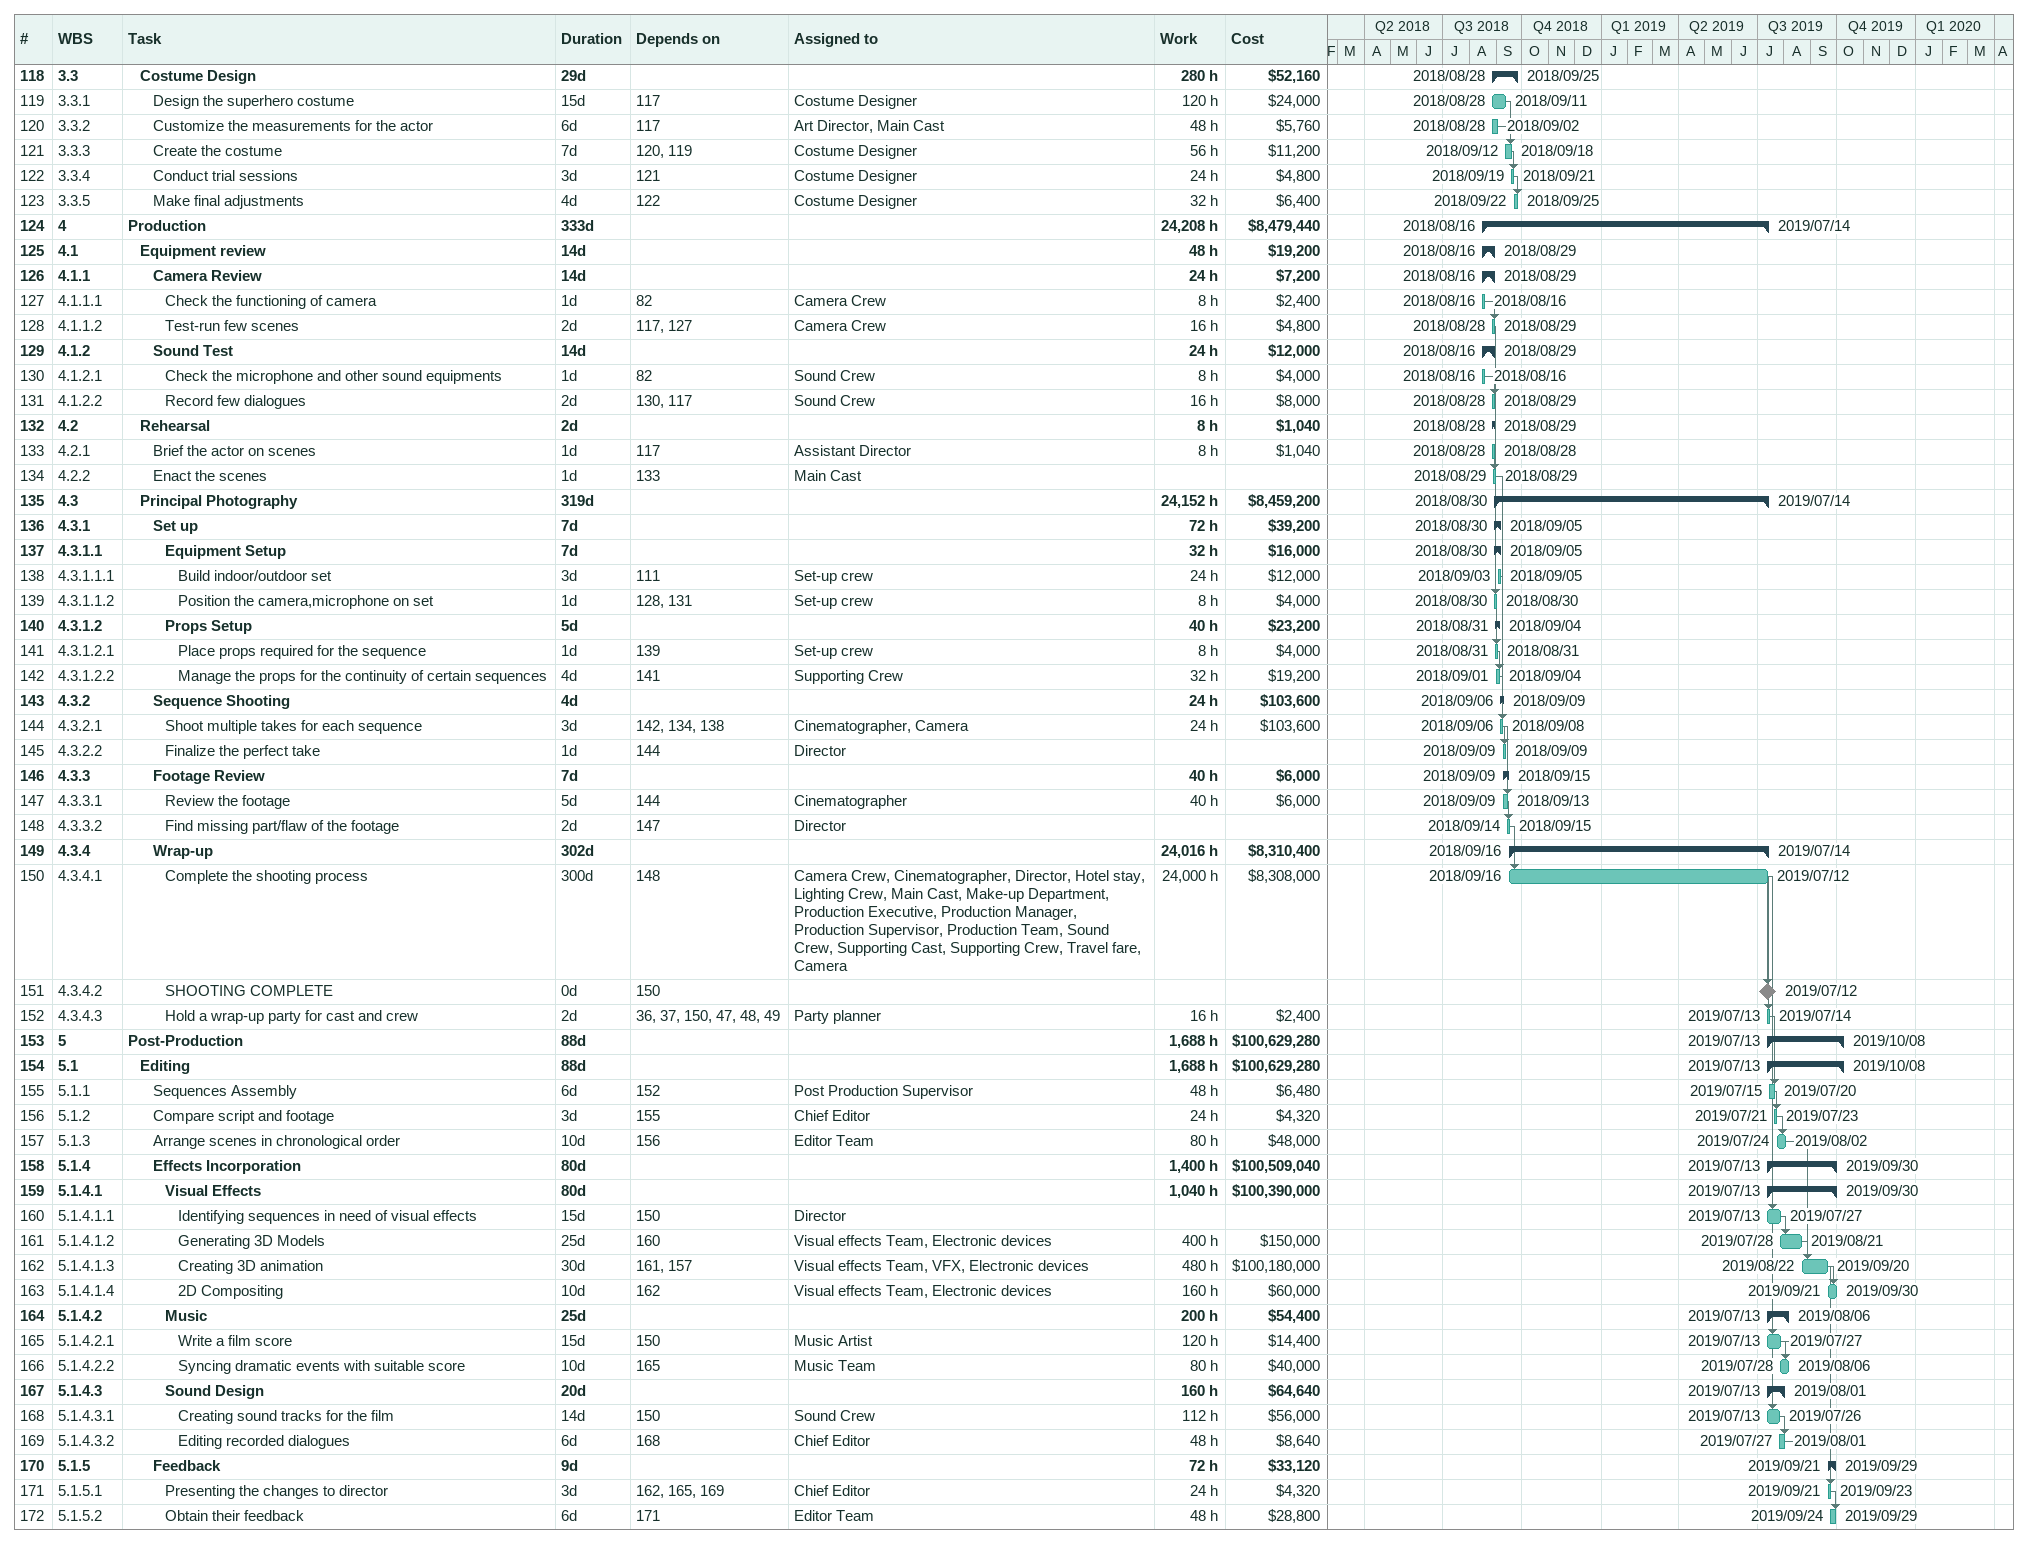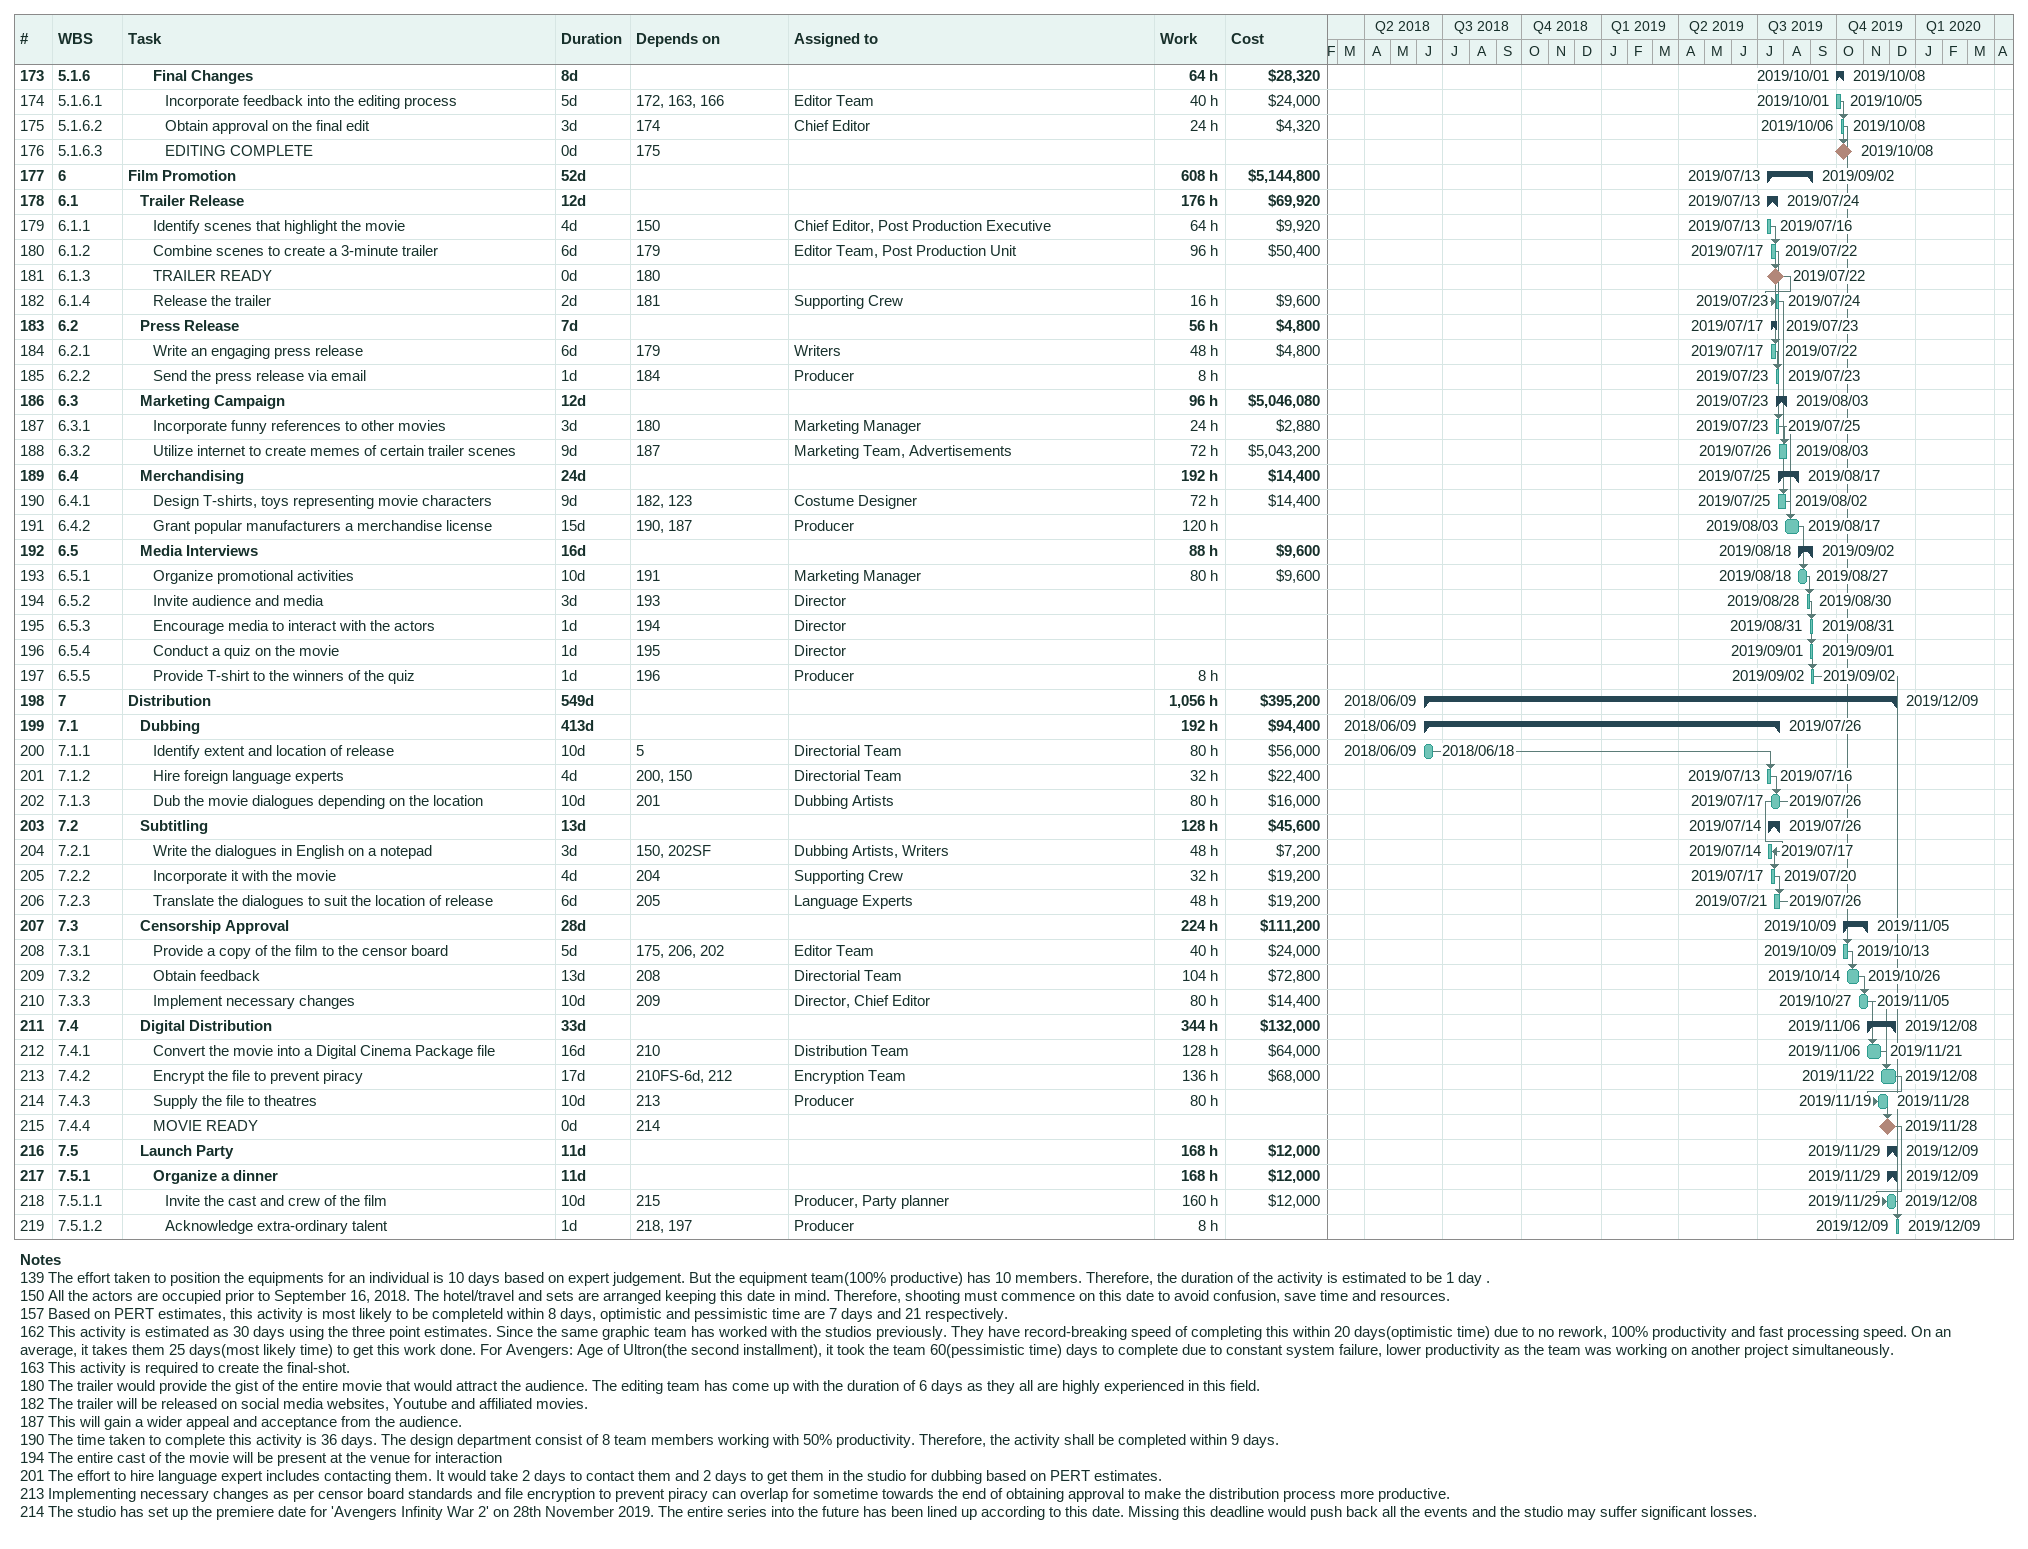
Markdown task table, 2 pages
| ID | WBS | Task | Duration | Start | Finish | Predecessors | Resources | Work (h) | Cost ($) |
|---|---|---|---|---|---|---|---|---|---|
| 118 | 3.3 | **Costume Design** | 29d | 2018-08-28 | 2018-09-25 |  |  | 280 | 52160 |
| 119 | 3.3.1 | Design the superhero costume | 15d | 2018-08-28 | 2018-09-11 | 117 | Costume Designer | 120 | 24000 |
| 120 | 3.3.2 | Customize the measurements for the actor | 6d | 2018-08-28 | 2018-09-02 | 117 | Art Director, Main Cast | 48 | 5760 |
| 121 | 3.3.3 | Create the costume | 7d | 2018-09-12 | 2018-09-18 | 120, 119 | Costume Designer | 56 | 11200 |
| 122 | 3.3.4 | Conduct trial sessions | 3d | 2018-09-19 | 2018-09-21 | 121 | Costume Designer | 24 | 4800 |
| 123 | 3.3.5 | Make final adjustments | 4d | 2018-09-22 | 2018-09-25 | 122 | Costume Designer | 32 | 6400 |
| 124 | 4 | **Production** | 333d | 2018-08-16 | 2019-07-14 |  |  | 24208 | 8479440 |
| 125 | 4.1 | **Equipment review** | 14d | 2018-08-16 | 2018-08-29 |  |  | 48 | 19200 |
| 126 | 4.1.1 | **Camera Review** | 14d | 2018-08-16 | 2018-08-29 |  |  | 24 | 7200 |
| 127 | 4.1.1.1 | Check the functioning of camera | 1d | 2018-08-16 | 2018-08-16 | 82 | Camera Crew | 8 | 2400 |
| 128 | 4.1.1.2 | Test-run few scenes | 2d | 2018-08-28 | 2018-08-29 | 117, 127 | Camera Crew | 16 | 4800 |
| 129 | 4.1.2 | **Sound Test** | 14d | 2018-08-16 | 2018-08-29 |  |  | 24 | 12000 |
| 130 | 4.1.2.1 | Check the microphone and other sound equipments | 1d | 2018-08-16 | 2018-08-16 | 82 | Sound Crew | 8 | 4000 |
| 131 | 4.1.2.2 | Record few dialogues | 2d | 2018-08-28 | 2018-08-29 | 130, 117 | Sound Crew | 16 | 8000 |
| 132 | 4.2 | **Rehearsal** | 2d | 2018-08-28 | 2018-08-29 |  |  | 8 | 1040 |
| 133 | 4.2.1 | Brief the actor on scenes | 1d | 2018-08-28 | 2018-08-28 | 117 | Assistant Director | 8 | 1040 |
| 134 | 4.2.2 | Enact the scenes | 1d | 2018-08-29 | 2018-08-29 | 133 | Main Cast |  |  |
| 135 | 4.3 | **Principal Photography** | 319d | 2018-08-30 | 2019-07-14 |  |  | 24152 | 8459200 |
| 136 | 4.3.1 | **Set up** | 7d | 2018-08-30 | 2018-09-05 |  |  | 72 | 39200 |
| 137 | 4.3.1.1 | **Equipment Setup** | 7d | 2018-08-30 | 2018-09-05 |  |  | 32 | 16000 |
| 138 | 4.3.1.1.1 | Build indoor/outdoor set | 3d | 2018-09-03 | 2018-09-05 | 111 | Set-up crew | 24 | 12000 |
| 139 | 4.3.1.1.2 | Position the camera,microphone on set | 1d | 2018-08-30 | 2018-08-30 | 128, 131 | Set-up crew | 8 | 4000 |
| 140 | 4.3.1.2 | **Props Setup** | 5d | 2018-08-31 | 2018-09-04 |  |  | 40 | 23200 |
| 141 | 4.3.1.2.1 | Place props required for the sequence | 1d | 2018-08-31 | 2018-08-31 | 139 | Set-up crew | 8 | 4000 |
| 142 | 4.3.1.2.2 | Manage the props for the continuity of certain sequences | 4d | 2018-09-01 | 2018-09-04 | 141 | Supporting Crew | 32 | 19200 |
| 143 | 4.3.2 | **Sequence Shooting** | 4d | 2018-09-06 | 2018-09-09 |  |  | 24 | 103600 |
| 144 | 4.3.2.1 | Shoot multiple takes for each sequence | 3d | 2018-09-06 | 2018-09-08 | 142, 134, 138 | Cinematographer, Camera | 24 | 103600 |
| 145 | 4.3.2.2 | Finalize the perfect take | 1d | 2018-09-09 | 2018-09-09 | 144 | Director |  |  |
| 146 | 4.3.3 | **Footage Review** | 7d | 2018-09-09 | 2018-09-15 |  |  | 40 | 6000 |
| 147 | 4.3.3.1 | Review the footage | 5d | 2018-09-09 | 2018-09-13 | 144 | Cinematographer | 40 | 6000 |
| 148 | 4.3.3.2 | Find missing part/flaw of the footage | 2d | 2018-09-14 | 2018-09-15 | 147 | Director |  |  |
| 149 | 4.3.4 | **Wrap-up** | 302d | 2018-09-16 | 2019-07-14 |  |  | 24016 | 8310400 |
| 150 | 4.3.4.1 | Complete the shooting process | 300d | 2018-09-16 | 2019-07-12 | 148 | Camera Crew, Cinematographer, Director, Hotel stay, Lighting Crew, Main Cast, Make-up Department, Production Executive, Production Manager, Production Supervisor, Production Team, Sound Crew, Supporting Cast, Supporting Crew, Travel fare, Camera | 24000 | 8308000 |
| 151 | 4.3.4.2 | SHOOTING COMPLETE | 0d | 2019-07-12 | 2019-07-12 | 150 |  |  |  |
| 152 | 4.3.4.3 | Hold a wrap-up party for cast and crew | 2d | 2019-07-13 | 2019-07-14 | 36, 37, 150, 47, 48, 49 | Party planner | 16 | 2400 |
| 153 | 5 | **Post-Production** | 88d | 2019-07-13 | 2019-10-08 |  |  | 1688 | 100629280 |
| 154 | 5.1 | **Editing** | 88d | 2019-07-13 | 2019-10-08 |  |  | 1688 | 100629280 |
| 155 | 5.1.1 | Sequences Assembly | 6d | 2019-07-15 | 2019-07-20 | 152 | Post Production Supervisor | 48 | 6480 |
| 156 | 5.1.2 | Compare script and footage | 3d | 2019-07-21 | 2019-07-23 | 155 | Chief Editor | 24 | 4320 |
| 157 | 5.1.3 | Arrange scenes in chronological order | 10d | 2019-07-24 | 2019-08-02 | 156 | Editor Team | 80 | 48000 |
| 158 | 5.1.4 | **Effects Incorporation** | 80d | 2019-07-13 | 2019-09-30 |  |  | 1400 | 100509040 |
| 159 | 5.1.4.1 | **Visual Effects** | 80d | 2019-07-13 | 2019-09-30 |  |  | 1040 | 100390000 |
| 160 | 5.1.4.1.1 | Identifying sequences in need of visual effects | 15d | 2019-07-13 | 2019-07-27 | 150 | Director |  |  |
| 161 | 5.1.4.1.2 | Generating 3D Models | 25d | 2019-07-28 | 2019-08-21 | 160 | Visual effects Team, Electronic devices | 400 | 150000 |
| 162 | 5.1.4.1.3 | Creating 3D animation | 30d | 2019-08-22 | 2019-09-20 | 161, 157 | Visual effects Team, VFX, Electronic devices | 480 | 100180000 |
| 163 | 5.1.4.1.4 | 2D Compositing | 10d | 2019-09-21 | 2019-09-30 | 162 | Visual effects Team, Electronic devices | 160 | 60000 |
| 164 | 5.1.4.2 | **Music** | 25d | 2019-07-13 | 2019-08-06 |  |  | 200 | 54400 |
| 165 | 5.1.4.2.1 | Write a film score | 15d | 2019-07-13 | 2019-07-27 | 150 | Music Artist | 120 | 14400 |
| 166 | 5.1.4.2.2 | Syncing dramatic events with suitable score | 10d | 2019-07-28 | 2019-08-06 | 165 | Music Team | 80 | 40000 |
| 167 | 5.1.4.3 | **Sound Design** | 20d | 2019-07-13 | 2019-08-01 |  |  | 160 | 64640 |
| 168 | 5.1.4.3.1 | Creating sound tracks for the film | 14d | 2019-07-13 | 2019-07-26 | 150 | Sound Crew | 112 | 56000 |
| 169 | 5.1.4.3.2 | Editing recorded dialogues | 6d | 2019-07-27 | 2019-08-01 | 168 | Chief Editor | 48 | 8640 |
| 170 | 5.1.5 | **Feedback** | 9d | 2019-09-21 | 2019-09-29 |  |  | 72 | 33120 |
| 171 | 5.1.5.1 | Presenting the changes to director | 3d | 2019-09-21 | 2019-09-23 | 162, 165, 169 | Chief Editor | 24 | 4320 |
| 172 | 5.1.5.2 | Obtain their feedback | 6d | 2019-09-24 | 2019-09-29 | 171 | Editor Team | 48 | 28800 |
| 173 | 5.1.6 | **Final Changes** | 8d | 2019-10-01 | 2019-10-08 |  |  | 64 | 28320 |
| 174 | 5.1.6.1 | Incorporate feedback into the editing process | 5d | 2019-10-01 | 2019-10-05 | 172, 163, 166 | Editor Team | 40 | 24000 |
| 175 | 5.1.6.2 | Obtain approval on the final edit | 3d | 2019-10-06 | 2019-10-08 | 174 | Chief Editor | 24 | 4320 |
| 176 | 5.1.6.3 | EDITING COMPLETE | 0d | 2019-10-08 | 2019-10-08 | 175 |  |  |  |
| 177 | 6 | **Film Promotion** | 52d | 2019-07-13 | 2019-09-02 |  |  | 608 | 5144800 |
| 178 | 6.1 | **Trailer Release** | 12d | 2019-07-13 | 2019-07-24 |  |  | 176 | 69920 |
| 179 | 6.1.1 | Identify scenes that highlight the movie | 4d | 2019-07-13 | 2019-07-16 | 150 | Chief Editor, Post Production Executive | 64 | 9920 |
| 180 | 6.1.2 | Combine scenes to create a 3-minute trailer | 6d | 2019-07-17 | 2019-07-22 | 179 | Editor Team, Post Production Unit | 96 | 50400 |
| 181 | 6.1.3 | TRAILER READY | 0d | 2019-07-22 | 2019-07-22 | 180 |  |  |  |
| 182 | 6.1.4 | Release the trailer | 2d | 2019-07-23 | 2019-07-24 | 181 | Supporting Crew | 16 | 9600 |
| 183 | 6.2 | **Press Release** | 7d | 2019-07-17 | 2019-07-23 |  |  | 56 | 4800 |
| 184 | 6.2.1 | Write an engaging press release | 6d | 2019-07-17 | 2019-07-22 | 179 | Writers | 48 | 4800 |
| 185 | 6.2.2 | Send the press release via email | 1d | 2019-07-23 | 2019-07-23 | 184 | Producer | 8 |  |
| 186 | 6.3 | **Marketing Campaign** | 12d | 2019-07-23 | 2019-08-03 |  |  | 96 | 5046080 |
| 187 | 6.3.1 | Incorporate funny references to other movies | 3d | 2019-07-23 | 2019-07-25 | 180 | Marketing Manager | 24 | 2880 |
| 188 | 6.3.2 | Utilize internet to create memes of certain trailer scenes | 9d | 2019-07-26 | 2019-08-03 | 187 | Marketing Team, Advertisements | 72 | 5043200 |
| 189 | 6.4 | **Merchandising** | 24d | 2019-07-25 | 2019-08-17 |  |  | 192 | 14400 |
| 190 | 6.4.1 | Design T-shirts, toys representing movie characters | 9d | 2019-07-25 | 2019-08-02 | 182, 123 | Costume Designer | 72 | 14400 |
| 191 | 6.4.2 | Grant popular manufacturers a merchandise license | 15d | 2019-08-03 | 2019-08-17 | 190, 187 | Producer | 120 |  |
| 192 | 6.5 | **Media Interviews** | 16d | 2019-08-18 | 2019-09-02 |  |  | 88 | 9600 |
| 193 | 6.5.1 | Organize promotional activities | 10d | 2019-08-18 | 2019-08-27 | 191 | Marketing Manager | 80 | 9600 |
| 194 | 6.5.2 | Invite audience and media | 3d | 2019-08-28 | 2019-08-30 | 193 | Director |  |  |
| 195 | 6.5.3 | Encourage media to interact with the actors | 1d | 2019-08-31 | 2019-08-31 | 194 | Director |  |  |
| 196 | 6.5.4 | Conduct a quiz on the movie | 1d | 2019-09-01 | 2019-09-01 | 195 | Director |  |  |
| 197 | 6.5.5 | Provide T-shirt to the winners of the quiz | 1d | 2019-09-02 | 2019-09-02 | 196 | Producer | 8 |  |
| 198 | 7 | **Distribution** | 549d | 2018-06-09 | 2019-12-09 |  |  | 1056 | 395200 |
| 199 | 7.1 | **Dubbing** | 413d | 2018-06-09 | 2019-07-26 |  |  | 192 | 94400 |
| 200 | 7.1.1 | Identify extent and location of release | 10d | 2018-06-09 | 2018-06-18 | 5 | Directorial Team | 80 | 56000 |
| 201 | 7.1.2 | Hire foreign language experts | 4d | 2019-07-13 | 2019-07-16 | 200, 150 | Directorial Team | 32 | 22400 |
| 202 | 7.1.3 | Dub the movie dialogues depending on the location | 10d | 2019-07-17 | 2019-07-26 | 201 | Dubbing Artists | 80 | 16000 |
| 203 | 7.2 | **Subtitling** | 13d | 2019-07-14 | 2019-07-26 |  |  | 128 | 45600 |
| 204 | 7.2.1 | Write the dialogues in English on a notepad | 3d | 2019-07-14 | 2019-07-17 | 150, 202SF | Dubbing Artists, Writers | 48 | 7200 |
| 205 | 7.2.2 | Incorporate it with the movie | 4d | 2019-07-17 | 2019-07-20 | 204 | Supporting Crew | 32 | 19200 |
| 206 | 7.2.3 | Translate the dialogues to suit the location of release | 6d | 2019-07-21 | 2019-07-26 | 205 | Language Experts | 48 | 19200 |
| 207 | 7.3 | **Censorship Approval** | 28d | 2019-10-09 | 2019-11-05 |  |  | 224 | 111200 |
| 208 | 7.3.1 | Provide a copy of the film to the censor board | 5d | 2019-10-09 | 2019-10-13 | 175, 206, 202 | Editor Team | 40 | 24000 |
| 209 | 7.3.2 | Obtain feedback | 13d | 2019-10-14 | 2019-10-26 | 208 | Directorial Team | 104 | 72800 |
| 210 | 7.3.3 | Implement necessary changes | 10d | 2019-10-27 | 2019-11-05 | 209 | Director, Chief Editor | 80 | 14400 |
| 211 | 7.4 | **Digital Distribution** | 33d | 2019-11-06 | 2019-12-08 |  |  | 344 | 132000 |
| 212 | 7.4.1 | Convert the movie into a Digital Cinema Package file | 16d | 2019-11-06 | 2019-11-21 | 210 | Distribution Team | 128 | 64000 |
| 213 | 7.4.2 | Encrypt the file to prevent piracy | 17d | 2019-11-22 | 2019-12-08 | 210FS-6d, 212 | Encryption Team | 136 | 68000 |
| 214 | 7.4.3 | Supply the file to theatres | 10d | 2019-11-19 | 2019-11-28 | 213 | Producer | 80 |  |
| 215 | 7.4.4 | MOVIE READY | 0d | 2019-11-28 | 2019-11-28 | 214 |  |  |  |
| 216 | 7.5 | **Launch Party** | 11d | 2019-11-29 | 2019-12-09 |  |  | 168 | 12000 |
| 217 | 7.5.1 | **Organize a dinner** | 11d | 2019-11-29 | 2019-12-09 |  |  | 168 | 12000 |
| 218 | 7.5.1.1 | Invite the cast and crew of the film | 10d | 2019-11-29 | 2019-12-08 | 215 | Producer, Party planner | 160 | 12000 |
| 219 | 7.5.1.2 | Acknowledge extra-ordinary talent | 1d | 2019-12-09 | 2019-12-09 | 218, 197 | Producer | 8 |  |

Notes
- 139: The effort taken to position the equipments for an individual is 10 days based on expert judgement. But the equipment team(100% productive) has 10 members. Therefore, the duration of the activity is estimated to be 1 day .
- 150: All the actors are occupied prior to September 16, 2018. The hotel/travel and sets are arranged keeping this date in mind. Therefore, shooting must commence on this date to avoid confusion, save time and resources.
- 157: Based on PERT estimates, this activity is most likely to be completeld within 8 days, optimistic and pessimistic time are 7 days and 21 respectively.
- 162: This activity is estimated as 30 days using the three point estimates. Since the same graphic team has worked with the studios previously. They have record-breaking speed of completing this within 20 days(optimistic time) due to no rework, 100% productivity and fast processing speed. On an average, it takes them 25 days(most likely time) to get this work done. For Avengers: Age of Ultron(the second installment), it took the team 60(pessimistic time) days to complete due to constant system failure, lower productivity as the team was working on another project simultaneously.
- 163: This activity is required to create the final-shot.
- 180: The trailer would provide the gist of the entire movie that would attract the audience. The editing team has come up with the duration of 6 days as they all are highly experienced in this field.
- 182: The trailer will be released on social media websites, Youtube and affiliated movies.
- 187: This will gain a wider appeal and acceptance from the audience.
- 190: The time taken to complete this activity is 36 days. The design department consist of 8 team members working with 50% productivity. Therefore, the activity shall be completed within 9 days.
- 194: The entire cast of the movie will be present at the venue for interaction
- 201: The effort to hire language expert includes contacting them. It would take 2 days to contact them and 2 days to get them in the studio for dubbing based on PERT estimates.
- 213: Implementing necessary changes as per censor board standards and file encryption to prevent piracy can overlap for sometime towards the end of obtaining approval to make the distribution process more productive.
- 214: The studio has set up the premiere date for 'Avengers Infinity War 2' on 28th November 2019. The entire series into the future has been lined up according to this date. Missing this deadline would push back all the events and the studio may suffer significant losses.
